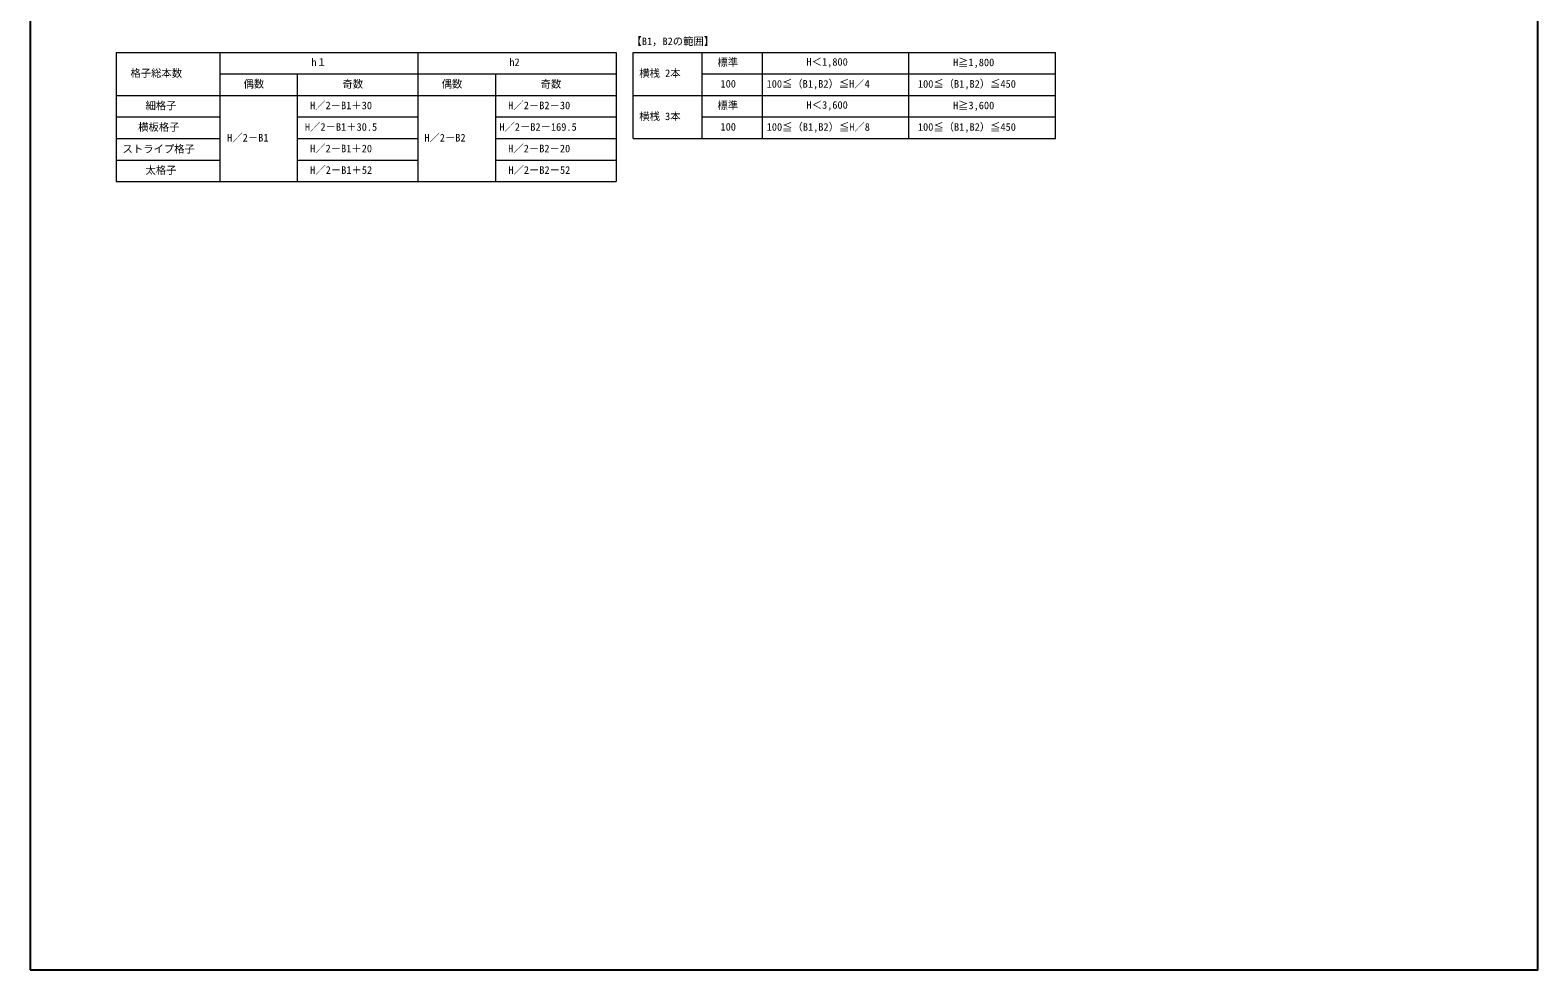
# Model space of a CAD drawing. Units: millimetres, scale not verified. Extents: x -875 to 875, y -1310 to 1300.
# Drawn here: x -875 to 875, y -1310 to -219 of the extents above; entities that cross this region are included whole.
import ezdxf
from ezdxf.enums import TextEntityAlignment as Align

# ---------------------------------------------------------------- set-up
doc = ezdxf.new("R2010")
doc.units = ezdxf.units.MM
doc.header["$LTSCALE"] = 4
doc.layers.add('0-1_TABLE1', color=7, linetype='Continuous', lineweight=18)
doc.layers.add('0-2_USER1', color=3, linetype='Continuous')
doc.layers.add('0-8_YKK_ZWAK', color=7, linetype='Continuous')
doc.styles.add('ＭＳ ゴシック', font='')
doc.styles.get('ＭＳ ゴシック').set_extended_font_data('MS Gothic')

msp = doc.modelspace()

# ---------------------------------------------------------------- linework, layer by layer
at = {"layer": '0-1_TABLE1'}
for p, q in [((-775, -245), (-195, -245)), ((-775, -245), (-775, -395)), ((-655, -245), (-655, -395)), ((-425, -245), (-425, -395)), ((-195, -245), (-195, -395)), ((-175, -245), (315, -245)), ((-175, -345), (-175, -245)), ((-95, -345), (-95, -245)), ((-25, -345), (-25, -245)), ((145, -345), (145, -245)), ((315, -345), (315, -245)), ((-655, -270), (-195, -270)), ((-565, -270), (-565, -395)), ((-335, -270), (-335, -395)), ((-95, -270), (315, -270)), ((-775, -295), (-195, -295)), ((-175, -295), (315, -295)), ((-775, -320), (-655, -320)), ((-565, -320), (-425, -320)), ((-335, -320), (-195, -320)), ((-95, -320), (315, -320)), ((-775, -345), (-655, -345)), ((-565, -345), (-425, -345)), ((-335, -345), (-195, -345)), ((-175, -345), (315, -345)), ((-775, -370), (-655, -370)), ((-565, -370), (-425, -370)), ((-335, -370), (-195, -370)), ((-775, -395), (-195, -395))]:
    msp.add_line(p, q, dxfattribs=at)
at = {"layer": '0-8_YKK_ZWAK'}
msp.add_line((-875, 1240), (-875, -1310), dxfattribs=at)
msp.add_lwpolyline([(-875, -1310), (875, -1310), (875, 1240)], dxfattribs=at)

# ---------------------------------------------------------------- texts
at = {"layer": '0-1_TABLE1', "style": 'ＭＳ ゴシック'}
for s, p in [('h１', (-548.591, -263.5)), ('h2', (-318.795, -263.5)), ('標準', (-77.25, -263.67)), ('H＜1,800', (26.148, -263.125)), ('H≧1,800', (196.148, -263.67)), ('格子総本数', (-758.568, -276.239)), ('偶数', (-627.352, -288.705)), ('奇数', (-512.523, -288.773)), ('偶数', (-397.352, -288.705)), ('奇数', (-282.523, -288.773)), ('横桟 2本', (-168, -276.307)), ('100', (-73.705, -288.5)), ('100≦（B1,B2）≦H／4', (-20.216, -288.67)), ('100≦（B1,B2）≦450', (155.409, -288.67)), ('細格子', (-741.045, -313.875)), ('H／2－B1＋30', (-550.091, -313.67)), ('H／2－B2－30', (-320.091, -313.67)), ('横桟 3本', (-168, -326.307)), ('標準', (-77.25, -313.67)), ('H＜3,600', (26.148, -313.125)), ('H≧3,600', (196.148, -313.67)), ('横板格子', (-749.636, -338.773)), ('H／2－B1＋30.5', (-556.091, -338.67)), ('H／2－B2－169.5', (-330.455, -338.67)), ('100', (-73.705, -338.5)), ('100≦（B1,B2）≦H／8', (-20.08, -338.67)), ('100≦（B1,B2）≦450', (155.409, -338.67)), ('H／2－B1', (-646.307, -351.17)), ('H／2－B2', (-417.5, -351.17)), ('ストライプ格子', (-767.773, -364.182)), ('H／2－B1＋20', (-550.091, -363.67)), ('H／2－B2－20', (-320.091, -363.67)), ('太格子', (-741.08, -388.841)), ('H／2－B1＋52', (-549.955, -388.67)), ('H／2－B2－52', (-319.955, -388.67))]:
    msp.add_text(s, height=8.798, dxfattribs=at).set_placement(p, align=Align.BOTTOM_LEFT)
at = {"layer": '0-2_USER1', "style": 'ＭＳ ゴシック'}
msp.add_text('【B1，B2の範囲】', height=8.798, dxfattribs=at).set_placement((-177.045, -239.25), align=Align.BOTTOM_LEFT)

doc.saveas('drawing.dxf')
